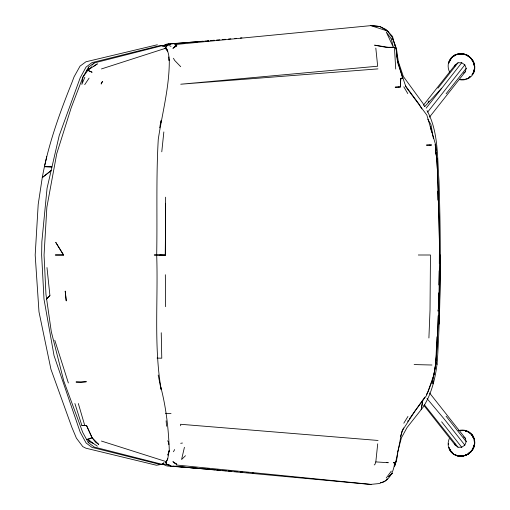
<?xml version="1.0" encoding="UTF-8"?>
<svg xmlns="http://www.w3.org/2000/svg" width="510" height="510" viewBox="0 0 510 510"><rect width="100%" height="100%" fill="white"/><g stroke="black" fill="none" stroke-linecap="round" stroke-linejoin="round"><path stroke-width="0.76" d="M159.808 255L165.304 255.242L157.035 255L165.304 255L165.635 197.185M474.555 67.014L474.555 67.875C475.18 62.857 471.622 58.427 467.797 55.647C466.261 53.072 451.637 53.869 463.462 54.162M165.304 255L165.584 203.28M437.969 309.895L437.931 311.106M427.036 110.574C438.689 131.956 437.159 157.297 439.002 180.814C440.889 240.376 441.022 300.007 437.433 359.505L437.038 364.063L435.98 362.776L437.025 364.134M438.192 315.728C437.516 336.893 437.663 358.326 432.888 379.07L428.043 391.795L426.417 394.472M438.345 308.633L438.683 292.855M438.849 284.969L439.155 270.772M439.308 263.676L439.435 241.16L437.548 172.195L435.667 144.916L426.844 115.075L406.011 87.082L397.596 62.558L396.06 47.64L392.834 38.728M439.135 324.054L440.532 255M470.207 452.376L472.26 449.979L473.701 447.206L474.676 443.356L474.211 438.823L474.676 443.356L473.669 447.716L470.979 451.79L468.562 453.855L463.067 456.106L458.49 456.118L455.028 454.799M394.581 466.165L396.136 461.18L401.867 431.307L414.955 411.136L426.551 395.467L433.889 374.984L435.667 365.083L436.917 336.81M400.739 78.871L400.439 86.955L395.244 87.172L400.439 86.955L400.707 78.769L402.785 77.679L400.707 78.769L400.86 79.254M428.904 337.983L430.019 310.093L430.465 255L418.308 255M169.288 59.817C169.537 86.802 162.276 112.837 158.272 139.249C156.015 177.767 157.418 216.418 156.685 254.981L156.685 255C158.259 299.778 153.669 345.213 161.166 389.57L158.183 375.041M435.667 365.083C440.614 296.202 440.347 227.039 436.828 158.1L435.795 152.19L436.879 159.298L436.254 155.486M396.276 458.923L396.136 461.18L394.536 466.223M472.19 74.715C478.182 67.447 472.4 55.418 463.443 53.964M161.778 151.795L163.844 131.931M374.206 464.942L374.92 464.425L375.813 461.907L377.712 443.821M397.398 453.887L396.723 459.516L394.568 465.891M448.966 447.359L450.961 451.701L453.492 453.881M165.036 46.786L163.85 45.964L161.823 45.747L94.229 62.947L88.638 67.02L88.249 69.883L82.958 77.01L71.202 107.737L56.744 153.663L46.863 207.187L44.058 255L45.945 294.206L51.319 331.781L63.75 380.906L82.697 432.353L88.294 442.553L94.229 447.053L161.823 464.253L163.123 464.106M448.838 63.17C449.731 58.414 454.098 54.404 458.962 53.888L454.601 55.227M464.298 79.318L459.682 79.413M437.019 364.229C435.119 379.249 431.345 394.211 423.166 407.12L407.05 427.533L401.402 437.899L397.602 452.179M157.348 44.765L85.941 61.786L80.044 66.121L74.052 76.87L71.872 82.658C59.504 113.418 48.169 144.853 42.273 177.563L38.199 204.357L35.184 255L38.983 311.82L50.936 369.246L71.872 427.342L76.392 438.141L82.786 446.626L85.941 448.214L156.423 465.247L161.651 464.374L160.357 464.527L91.972 447.372L86.114 442.999L80.197 432.206L54.028 355.591L44 299.166L41.641 255L41.852 241.778L47.06 188.209L59.173 135.698L80.134 77.947L86.037 67.097L91.972 62.628L160.357 45.473L161.664 45.632M169.192 450.591L167.898 455.009L169.192 450.591L167.745 458.77L166.088 462.309L167.745 458.77M474.077 70.839L474.434 68.614M433.889 374.984L435.508 365.09M474.077 70.66L474.434 68.569M394.581 462.78L393.337 462.774L394.944 462.634L394.581 462.78C394.064 470.998 389.162 481.446 380.218 482.957L384.489 481.542L387.575 478.935M432.799 379.389L433.003 383.813L432.799 379.408L433.608 375.264M474.007 70.629L474.415 68.563M159.687 127.838L161.211 120.417L160.185 125.18M44.791 165.112L46.741 156.685M184.429 447.295L181.579 459.516L185.487 455.71M454.85 66.287L455.213 64.904L458.044 62.768L461.722 62.755L464.833 64.885L466.204 68.334L465.292 71.789L429.445 117.185M400.516 436.401L403.486 427.903M449.304 61.85L449.826 60.346M473.433 72.86L474.421 70.029M465.891 455.271L468.562 453.855L469.117 452.364M165.82 47.519L166.298 46.251L169.575 44.172L170.805 43.956L203.209 41.182M162.932 45.836L166.968 44.026L197.886 41.731M423.861 405.367L455.213 445.096L458.044 447.232L461.722 447.244L464.833 445.115L466.204 441.666L465.292 438.211L429.56 392.955M84.858 77.227L81.842 84.392L82.958 77.01L88.638 67.02M449.393 61.888L451.146 58.65M473.376 72.439L472.113 74.549M472.866 449.253L474.121 446.384M173.451 451.745L174.669 449.565M424.792 397.143L409.358 418.939M472.164 74.696L474.102 71.528M403.805 423.185L407.955 416.44M449.023 61.85L451.484 57.872M471.788 450.234C468.569 455.366 461.55 457.438 455.972 455.181M472.617 448.959L474.459 444.216L473.535 447.729L472.54 448.953M470.979 451.79L473.669 447.716M84.711 84.66L89.091 78.119M474.676 443.356L474.695 442.431M407.624 421.375L408.491 420.157M386.229 478.055L391.278 471.132M426.181 108.145L461.722 62.755M427.641 112.111L464.833 64.885M423.428 105.175L455.213 64.904M437.956 88.211L458.044 62.768M428.043 102.198L429.025 100.961M446.11 93.783L466.204 68.334M165.552 47.443L167.331 45.262L170.805 43.956M468.562 453.855L470.551 451.401M174.675 46.646L175.988 45.027L176.804 45.817L172.903 48.361L174.675 46.646L176.804 45.817L174.86 44.574L370.878 25.634L379.829 26.507L386.446 29.72M164.928 462.94L165.52 462.232M453.785 56.514L454.786 55.329M424.702 106.615L441.628 88.204M49.916 295.577L46.442 299.077L49.916 295.577L46.984 267.559M86.617 70.578L87.975 70.335L92.106 72.261L87.956 70.374L86.617 70.578L87.701 69.487M92.055 65.127L94.229 62.947M88.294 442.553L89.25 441.596L93.572 443.592L97.378 446.167M388.716 476.64L392.298 473.242M388.684 476.85L392.305 473.446M91.832 66.663L88.249 69.883L97.391 63.846L93.572 66.408M470.022 76.564L468.888 77.577L469.971 76.736M468.518 78.151L469.551 77.316M42.273 177.563L51.115 170.627L42.279 177.531M452.198 57.311C457.368 51.81 467.409 53.741 471.106 58.542M463.596 73.07L465.292 71.789M467.874 454.142L469.621 452.816M453.709 55.89L456.252 54.557M429.669 145.178L431.639 144.993L426.424 145.12L430.07 145.031M467.389 454.359L463.112 456.042L467.434 454.455M463.112 456.042L467.46 454.544M398.386 87.204L398.954 87.019M101.439 68.939L164.724 48.558M465.706 78.929L467.817 78.342M165.552 462.557L167.331 464.737L169.333 464.419M180.712 443.305L182.459 443.037M379.829 483.493L370.878 484.366L175.988 464.973M81.9 425.601L86.445 425.378L92.106 437.739L95.478 442.183L98.755 444.439L92.106 437.739L86.477 425.378L81.9 425.601L74.894 403.537M204.79 41.042L208.743 40.704M210.324 40.57L214.276 40.233M216.648 40.029L219.81 39.761M222.181 39.557L225.337 39.283M228.499 39.015L230.871 38.811M234.823 38.473L236.404 38.333M240.357 37.995L241.938 37.861M377.948 68.888L180.744 84.22L377.674 66.211L375.813 48.093M200.264 41.559L203.439 41.323M207.404 41.029L208.985 40.908M465.267 430.924L466.497 431.173L464.635 430.504L460.147 430.759M451.879 451.605L451.261 451.605L449.807 449.297M459 54.073L463.201 54.079M162.907 464.183L166.885 464.374L170.805 466.044L215.067 469.837M157.074 358.084L161.778 358.205L161.236 332.743M414.145 364.567L431.938 365.013M44.453 166.674L51.969 166.923L44.459 166.649M165.431 413.298L171.028 413.527M394.415 47.277L388.276 47.296L374.582 45.167L386.395 47.417L394.944 47.366L394.415 47.277L395.741 69.06M458.63 455.921L461.958 456.087M375.813 461.907L388.276 462.704L386.395 462.583M165.839 461.518L101.439 441.061M185.2 467.326L166.968 465.974L162.996 464.323M186.787 467.44L197.886 468.269M200.264 468.441L203.439 468.677M207.404 468.97L209.782 469.149M213.747 469.442L215.328 469.563M378.063 440.461L180.559 424.275L180.712 425.78M216.648 469.971L220.601 470.309M222.181 470.443L226.128 470.781M228.499 470.985L231.661 471.259M234.823 471.527L237.195 471.731M240.357 472.005L242.728 472.203M246.681 472.547L248.262 472.681M252.208 473.019L253.789 473.152M173.209 466.089L371.095 484.5M371.095 25.5L379.829 26.507L387.575 31.065L392.636 36.592L392.936 38.441L387.575 31.065L370.878 25.634M163.13 45.9L161.823 45.747L163.85 45.964M164.558 48.329L165.839 48.482C170.295 52.587 169.008 67.454 168.797 56.941M456.762 455.628L459.759 456.227M462.302 53.818L465.362 54.525M465.292 431.058L467.294 431.613M167.331 464.737L170.805 466.044M455.124 454.792L458.49 456.118M174.86 44.574L175.988 45.027M464.635 430.504C468.613 431.543 472.56 433.965 473.879 438.396M448.583 443.445L448.564 444.363M467.077 431.447L469.219 432.461M169.333 45.581L171.016 46.397M165.151 48.622L166.936 49.502M468.722 432.41L471.871 434.992M463.596 436.93L465.292 438.211M93.572 443.592L88.096 439.359L86.604 439.48L92.106 437.739L88.096 439.359L89.25 441.596M387.575 31.065L388.008 31.461M451.203 451.656L452.906 453.262M180.712 66.702L174.662 60.422L173.451 58.255M427.004 398.571L444.745 419.666L464.833 445.115M470.571 57.796L472.566 60.256L473.943 63.081M424.371 404.755L458.044 447.232M446.11 416.217L466.204 441.666M441.628 421.795L461.722 447.244M167.573 440.793L168.606 442.17L168.823 444.688M405.418 85.725L418.736 103.632L421.783 108.866M473.178 436.662L472.056 435.145L473.764 438.339M449.151 447.818L450.081 450.132L451.847 452.529M471.399 58.656L472.566 60.256M166.961 50.076L167.745 51.229L166.088 47.691M474.689 67.014L474.631 66.096M166.999 50.056L167.745 51.229M403.805 86.815L407.783 93.579M427.813 119.232L430.975 124.676L433.417 138.618M424.804 106.641L422.943 103.364L403.295 76.411L398.259 61.334L396.723 50.484L394.096 42.693M450.081 450.132L450.961 451.701M165.801 462.289L166.885 464.374M473.293 437.752L471.999 435.189L473.777 438.523M472.164 434.922L473.784 438.3M474.109 438.976L474.294 439.435M392.866 39.047L393.605 41.253M392.445 37.338L393.127 39.474M393.357 40.182L396.136 48.82L396.888 57.477M54.799 340.285L68.359 382.965M78.33 403.537L84.711 425.34M397.067 58.65L402.785 78.623M454.85 443.713L455.213 445.096M430.274 126.678L431.728 132.268M160.185 384.82C166.018 406.1 168.498 428.177 169.288 450.183M474.389 66.287L473.554 62.66L471.635 59.396L472.917 61.104L474.44 66.255M435.75 152.439L436.005 153.963M166.132 420.775L166.572 426.239M474.039 439.754L474.338 441.915M435.667 144.923L436.031 150.195M474.357 440.34L474.447 441.845M437.669 191.123L437.835 200.124M165.342 274.731L165.635 306.688M458.42 430.618A13.649 12.782 -38.3 0 1 474.778 442.119A13.649 12.782 -38.3 0 1 458.86 456.182A13.649 12.782 -38.3 0 1 449.233 438.734M467.746 56.011A12.227 11.45 38.3 0 1 469.487 57.241M449.737 72.318A13.668 12.801 38.3 0 1 457.738 53.983A13.668 12.801 38.3 0 1 474.772 66.721A13.668 12.801 38.3 0 1 459.567 79.668M63.546 254.981L55.265 255L63.546 255.019L55.73 242.32L63.546 255M422.758 400.484L421.215 409.677L422.758 400.484M101.171 83.908L102.408 81.53L101.171 83.908M163.621 462.952L162.805 464.068L161.823 464.253L162.805 464.068L163.621 462.952M168.887 43.994L166.878 45.881L162.996 45.677L168.887 43.994M454.448 454.525L454.04 454.333L454.448 454.525M435.425 144.904L434.864 144.91L435.508 144.91L435.738 151.597L435.425 144.904M86.254 381.748L81.013 382.372L76.009 382.009L86.254 381.748M156.685 254.981L154.243 255L156.685 255.019M176.804 464.183L174.675 463.354L172.903 461.639L176.804 464.183M391.278 38.868L386.229 31.945L393.337 47.226L391.278 38.868M66.223 300.811L65.216 291.191L66.223 300.811"/></g></svg>
